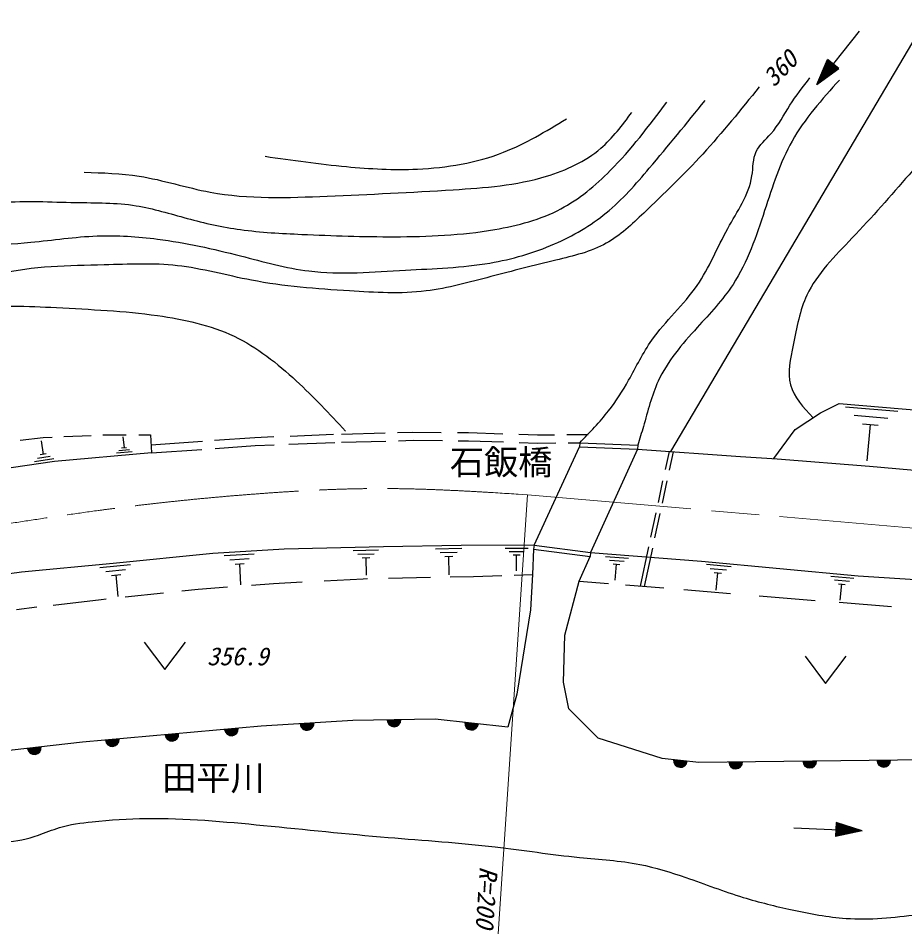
# Model space of a CAD drawing. Units: millimetres, scale not verified. Extents: x 40000 to 680000, y 20000 to 380000.
# Drawn here: x 96308 to 161105, y 252892 to 319861 of the extents above; entities that cross this region are included whole.
import ezdxf
from ezdxf.enums import TextEntityAlignment as Align

# ---------------------------------------------------------------- set-up
doc = ezdxf.new("R2010")
doc.units = ezdxf.units.MM
doc.header["$LTSCALE"] = 1000
doc.linetypes.add('CHAIN', pattern=[18.5, 12, -1.5, 3.5, -1.5])
for name, color, linetype, lineweight in [('M-BGD', 7, 'Continuous', 25), ('M-BMK', 2, 'CHAIN', 13), ('M-STR-HTXT', 7, 'Continuous', 13), ('M-STR-STR3', 7, 'Continuous', 25), ('M-TTL-TXT', 7, 'Continuous', 13)]:
    doc.layers.add(name, color=color, linetype=linetype, lineweight=lineweight)
doc.layers.add('M-STR-STR1', color=1, linetype='Continuous')
doc.styles.add('ＭＳ ゴシック', font='')
doc.styles.get('ＭＳ ゴシック').set_extended_font_data('MS Gothic')

msp = doc.modelspace()

# ---------------------------------------------------------------- linework, layer by layer
at = {"layer": 'M-BGD'}
for p, q in [((157788, 318918), (154672, 315007)), ((154672, 315007), (155471, 316840)), ((156213, 316145), (155437, 316763)), ((156254, 316176), (155458, 316810)), ((156281, 316195), (155471, 316840)), ((154672, 315007), (156281, 316195)), ((155630, 315714), (155148, 316098)), ((155671, 315745), (155169, 316146)), ((155713, 315776), (155189, 316193)), ((155755, 315807), (155210, 316241)), ((155796, 315837), (155231, 316288)), ((155838, 315868), (155251, 316336)), ((155880, 315899), (155272, 316383)), ((155921, 315930), (155293, 316431)), ((155963, 315960), (155313, 316478)), ((156005, 315991), (155334, 316525)), ((156046, 316022), (155355, 316573)), ((156088, 316053), (155375, 316620)), ((156129, 316084), (155396, 316668)), ((156171, 316114), (155417, 316715)), ((155047, 315284), (154858, 315434)), ((155089, 315315), (154879, 315481)), ((155130, 315345), (154900, 315529)), ((155172, 315376), (154920, 315576)), ((155214, 315407), (154941, 315624)), ((155255, 315438), (154962, 315671)), ((155297, 315468), (154982, 315719)), ((155338, 315499), (155003, 315766)), ((155380, 315530), (155024, 315814)), ((155422, 315561), (155044, 315861)), ((155463, 315591), (155065, 315909)), ((155505, 315622), (155086, 315956)), ((155547, 315653), (155106, 316003)), ((155588, 315684), (155127, 316051)), ((154714, 315038), (154693, 315054)), ((154756, 315068), (154714, 315102)), ((154797, 315099), (154734, 315149)), ((154839, 315130), (154755, 315197)), ((154880, 315161), (154776, 315244)), ((154922, 315191), (154796, 315292)), ((154964, 315222), (154817, 315339)), ((155005, 315253), (154838, 315387)), ((154963, 290998), (156304, 291690)), ((156304, 291690), (170881, 290436)), ((156785, 291447), (160595, 291117)), ((153103, 289787), (154963, 290998)), ((157405, 290817), (159885, 290607)), ((158025, 290187), (159165, 290087)), ((158365, 287477), (158595, 290137)), ((99642, 289262), (101638, 289345)), ((102490, 289381), (104184, 289381)), ((105125, 289381), (105978, 289381)), ((105978, 289381), (106052, 288059)), ((116191, 289302), (119360, 289425)), ((119926, 289446), (123129, 289534)), ((124031, 289558), (125160, 289589)), ((125160, 289589), (127219, 289568)), ((128414, 289556), (129220, 289548)), ((129220, 289548), (131726, 289468)), ((132905, 289430), (134272, 289386)), ((134272, 289386), (135509, 289397)), ((136395, 289405), (137956, 289419)), ((151541, 287648), (153103, 289787)), ((96447, 288987), (98120, 289198)), ((97985, 288947), (98135, 287957)), ((98120, 289198), (98777, 289225)), ((103955, 289247), (104035, 288437)), ((106019, 288658), (109769, 288928)), ((110639, 288990), (113596, 289202)), ((113596, 289202), (114982, 289256)), ((113629, 288603), (115017, 288657)), ((116083, 288698), (119435, 288827)), ((119946, 288847), (123182, 288935)), ((124101, 288960), (125166, 288989)), ((125166, 288989), (127308, 288967)), ((128468, 288956), (129207, 288948)), ((129207, 288948), (131778, 288866)), ((132920, 288829), (134265, 288786)), ((134265, 288786), (135599, 288798)), ((136503, 288806), (137354, 288813)), ((137354, 288813), (137341, 288514)), ((137354, 288813), (141589, 288637)), ((141589, 288637), (141576, 288338)), ((98345, 287987), (97915, 287917)), ((106052, 288059), (98965, 287435)), ((104635, 288137), (103475, 288037)), ((104425, 288297), (103665, 288227)), ((104205, 288447), (103855, 288417)), ((106052, 288059), (109734, 288323)), ((110693, 288392), (113629, 288603)), ((134013, 281310), (137341, 288514)), ((137341, 288514), (141576, 288338)), ((141576, 288338), (138149, 280773)), ((141576, 288338), (149112, 287813)), ((143615, 286842), (143902, 288176)), ((143912, 286796), (144204, 288155)), ((98965, 287435), (94228, 286737)), ((98905, 287627), (97485, 287417)), ((98625, 287807), (97705, 287667)), ((149112, 287813), (151794, 287631)), ((151794, 287631), (158539, 287084)), ((158539, 287084), (167106, 286355)), ((143096, 284430), (143437, 286016)), ((143392, 284382), (143746, 286026)), ((142552, 281903), (142933, 283675)), ((142850, 281860), (143232, 283639)), ((128670, 281301), (123015, 281182)), ((134013, 281310), (128670, 281301)), ((134013, 281310), (133974, 281013)), ((134013, 281310), (138149, 280773)), ((110519, 280711), (103238, 279983)), ((115731, 281018), (110519, 280711)), ((111355, 280557), (113555, 280687)), ((123015, 281182), (115731, 281018)), ((120795, 280927), (122635, 280967)), ((121125, 280667), (122325, 280687)), ((126805, 281057), (128725, 281097)), ((127145, 280777), (128395, 280807)), ((131895, 281107), (133575, 281107)), ((132195, 280857), (133285, 280857)), ((133974, 281013), (133893, 279171)), ((133974, 281013), (138110, 280475)), ((138149, 280773), (138110, 280475)), ((138149, 280773), (146244, 280144)), ((141782, 278326), (142402, 281205)), ((142084, 278301), (142686, 281099)), ((103238, 279983), (96531, 279331)), ((111765, 280247), (113195, 280337)), ((112165, 279937), (112825, 279977)), ((112585, 278417), (112495, 279957)), ((121455, 280397), (122005, 280407)), ((121755, 279117), (121735, 280407)), ((127485, 280497), (128065, 280507)), ((127805, 279157), (127775, 280507)), ((132485, 280597), (132985, 280597)), ((132735, 279427), (132735, 280597)), ((137313, 278692), (138110, 280475)), ((139235, 280487), (140915, 280357)), ((139515, 280217), (140605, 280137)), ((139785, 279947), (140285, 279907)), ((146244, 280144), (157703, 279071)), ((96531, 279331), (88653, 278247)), ((102275, 279687), (104515, 279907)), ((102705, 279397), (104155, 279537)), ((139945, 278747), (140035, 279927)), ((146605, 279917), (148415, 279747)), ((146895, 279617), (148075, 279507)), ((147185, 279307), (147725, 279257)), ((147335, 278017), (147455, 279287)), ((103125, 279097), (103795, 279167)), ((103615, 277567), (103465, 279137)), ((114962, 278516), (117055, 278626)), ((118677, 278711), (121514, 278861)), ((121514, 278861), (121829, 278867)), ((123381, 278901), (126447, 278966)), ((127885, 278997), (129583, 279033)), ((129583, 279033), (131649, 279099)), ((132548, 279128), (133893, 279171)), ((133893, 279171), (133755, 276585)), ((136269, 274740), (137313, 278692)), ((137313, 278692), (139458, 278516)), ((155715, 279057), (157395, 278897)), ((155985, 278777), (157075, 278677)), ((157703, 279071), (167874, 278428)), ((108272, 277976), (109445, 278102)), ((109445, 278102), (111609, 278264)), ((113352, 278395), (114962, 278516)), ((140687, 278416), (143500, 278185)), ((144958, 278066), (148367, 277787)), ((156255, 278497), (156755, 278447)), ((156395, 277287), (156505, 278477)), ((98865, 276934), (102376, 277343)), ((102376, 277343), (102725, 277381)), ((104119, 277530), (106928, 277832)), ((150466, 277615), (154560, 277279)), ((96169, 276619), (97669, 276794)), ((133755, 276585), (132755, 270413)), ((156321, 277135), (160149, 276821)), ((136156, 271296), (136269, 274740)), ((105518, 274214), (107018, 272214)), ((107018, 272214), (108518, 274214)), ((153827, 273194), (155327, 271194)), ((155327, 271194), (156827, 273194)), ((136551, 269348), (136156, 271296)), ((132755, 270413), (132100, 267999)), ((138696, 267203), (136551, 269348)), ((126790, 268585), (120755, 268481)), ((132100, 267999), (126790, 268585)), ((114066, 268068), (100997, 266895)), ((120755, 268481), (114066, 268068)), ((100997, 266895), (93963, 266102)), ((143382, 265707), (138696, 267203)), ((146046, 265419), (143382, 265707)), ((178517, 265811), (146046, 265419)), ((153002, 260645), (157997, 260428)), ((156090, 261029), (156045, 259995)), ((156121, 261019), (156077, 260002)), ((157997, 260428), (156090, 261029)), ((156170, 261004), (156127, 260013)), ((156220, 260988), (156178, 260024)), ((156269, 260972), (156228, 260036)), ((156319, 260957), (156279, 260047)), ((156368, 260941), (156329, 260058)), ((156417, 260926), (156380, 260069)), ((156467, 260910), (156431, 260080)), ((156516, 260895), (156481, 260092)), ((156565, 260879), (156532, 260103)), ((156615, 260864), (156582, 260114)), ((156664, 260848), (156633, 260125)), ((156713, 260832), (156683, 260136)), ((156763, 260817), (156734, 260148)), ((156812, 260801), (156784, 260159)), ((156862, 260786), (156835, 260170)), ((156911, 260770), (156885, 260181)), ((156960, 260755), (156936, 260193)), ((157010, 260739), (156986, 260204)), ((157059, 260724), (157037, 260215)), ((157108, 260708), (157087, 260226)), ((157158, 260692), (157138, 260237)), ((157207, 260677), (157189, 260249)), ((157257, 260661), (157239, 260260)), ((157306, 260646), (157290, 260271)), ((157355, 260630), (157340, 260282)), ((157405, 260615), (157391, 260293)), ((157454, 260599), (157441, 260305)), ((157503, 260584), (157492, 260316)), ((157553, 260568), (157542, 260327)), ((157602, 260552), (157593, 260338)), ((157652, 260537), (157643, 260349)), ((157701, 260521), (157694, 260361)), ((157997, 260428), (156045, 259995)), ((157750, 260506), (157744, 260372)), ((157800, 260490), (157795, 260383)), ((157849, 260475), (157846, 260394)), ((157898, 260459), (157896, 260406)), ((157948, 260444), (157947, 260417))]:
    msp.add_line(p, q, dxfattribs=at)
for centre, radius, start, end in [((111888, 267872), 500, 185.12627, 5.12627), ((111888, 267872), 500, 185.12627, 5.12627), ((111888, 267872), 450, 185.12627, 5.12627), ((111888, 267872), 400, 185.12627, 5.12627), ((111888, 267872), 350, 185.12627, 5.12627), ((111888, 267872), 300, 185.12627, 5.12627), ((111888, 267872), 250, 185.12627, 5.12627), ((111888, 267872), 200, 185.12627, 5.12627), ((111888, 267872), 150, 185.12627, 5.12627), ((111888, 267872), 100, 185.12627, 5.12627), ((111888, 267872), 50, 185.12627, 5.12627), ((117411, 268275), 500, 183.53956, 3.53956), ((117411, 268275), 500, 183.53956, 3.53956), ((117411, 268275), 450, 183.53956, 3.53956), ((117411, 268275), 400, 183.53956, 3.53956), ((117411, 268275), 350, 183.53956, 3.53956), ((117411, 268275), 300, 183.53956, 3.53956), ((117411, 268275), 250, 183.53956, 3.53956), ((117411, 268275), 200, 183.53956, 3.53956), ((117411, 268275), 150, 183.53956, 3.53956), ((117411, 268275), 100, 183.53956, 3.53956), ((117411, 268275), 50, 183.53956, 3.53956), ((123773, 268533), 500, 180.98212, 0.98212), ((123773, 268533), 500, 180.98212, 0.98212), ((123773, 268533), 450, 180.98212, 0.98212), ((123773, 268533), 400, 180.98212, 0.98212), ((123773, 268533), 350, 180.98212, 0.98212), ((123773, 268533), 300, 180.98212, 0.98212), ((123773, 268533), 250, 180.98212, 0.98212), ((123773, 268533), 200, 180.98212, 0.98212), ((123773, 268533), 150, 180.98212, 0.98212), ((123773, 268533), 100, 180.98212, 0.98212), ((123773, 268533), 50, 180.98212, 0.98212), ((129445, 268292), 500, 173.70065, 353.70065), ((129445, 268292), 500, 173.70065, 353.70065), ((129445, 268292), 450, 173.70065, 353.70065), ((129445, 268292), 400, 173.70065, 353.70065), ((129445, 268292), 350, 173.70065, 353.70065), ((129445, 268292), 300, 173.70065, 353.70065), ((129445, 268292), 250, 173.70065, 353.70065), ((129445, 268292), 200, 173.70065, 353.70065), ((129445, 268292), 150, 173.70065, 353.70065), ((129445, 268292), 100, 173.70065, 353.70065), ((129445, 268292), 50, 173.70065, 353.70065), ((107531, 267482), 500, 185.12627, 5.12627), ((107531, 267482), 500, 185.12627, 5.12627), ((107531, 267482), 450, 185.12627, 5.12627), ((107531, 267482), 400, 185.12627, 5.12627), ((107531, 267482), 350, 185.12627, 5.12627), ((107531, 267482), 300, 185.12627, 5.12627), ((107531, 267482), 250, 185.12627, 5.12627), ((107531, 267482), 200, 185.12627, 5.12627), ((107531, 267482), 150, 185.12627, 5.12627), ((107531, 267482), 100, 185.12627, 5.12627), ((107531, 267482), 50, 185.12627, 5.12627), ((97480, 266499), 500, 186.43265, 6.43265), ((97480, 266499), 500, 186.43265, 6.43265), ((97480, 266499), 450, 186.43265, 6.43265), ((97480, 266499), 400, 186.43265, 6.43265), ((97480, 266499), 350, 186.43265, 6.43265), ((103175, 267091), 500, 185.12627, 5.12627), ((103175, 267091), 500, 185.12627, 5.12627), ((103175, 267091), 450, 185.12627, 5.12627), ((103175, 267091), 400, 185.12627, 5.12627), ((103175, 267091), 350, 185.12627, 5.12627), ((103175, 267091), 300, 185.12627, 5.12627), ((103175, 267091), 250, 185.12627, 5.12627), ((103175, 267091), 200, 185.12627, 5.12627), ((103175, 267091), 150, 185.12627, 5.12627), ((103175, 267091), 100, 185.12627, 5.12627), ((103175, 267091), 50, 185.12627, 5.12627), ((97480, 266499), 300, 186.43265, 6.43265), ((97480, 266499), 250, 186.43265, 6.43265), ((97480, 266499), 200, 186.43265, 6.43265), ((97480, 266499), 150, 186.43265, 6.43265), ((97480, 266499), 100, 186.43265, 6.43265), ((97480, 266499), 50, 186.43265, 6.43265), ((144714, 265563), 500, 173.82892, 353.82892), ((144714, 265563), 500, 173.82892, 353.82892), ((144714, 265563), 450, 173.82892, 353.82892), ((144714, 265563), 400, 173.82892, 353.82892), ((144714, 265563), 350, 173.82892, 353.82892), ((144714, 265563), 300, 173.82892, 353.82892), ((144714, 265563), 250, 173.82892, 353.82892), ((144714, 265563), 200, 173.82892, 353.82892), ((144714, 265563), 150, 173.82892, 353.82892), ((144714, 265563), 100, 173.82892, 353.82892), ((144714, 265563), 50, 173.82892, 353.82892), ((148752, 265452), 500, 180.69096, 0.69096), ((148752, 265452), 500, 180.69096, 0.69096), ((148752, 265452), 450, 180.69096, 0.69096), ((148752, 265452), 400, 180.69096, 0.69096), ((148752, 265452), 350, 180.69096, 0.69096), ((148752, 265452), 300, 180.69096, 0.69096), ((148752, 265452), 250, 180.69096, 0.69096), ((148752, 265452), 200, 180.69096, 0.69096), ((148752, 265452), 150, 180.69096, 0.69096), ((148752, 265452), 100, 180.69096, 0.69096), ((148752, 265452), 50, 180.69096, 0.69096), ((154163, 265517), 500, 180.69096, 0.69096), ((154163, 265517), 500, 180.69096, 0.69096), ((154163, 265517), 450, 180.69096, 0.69096), ((154163, 265517), 400, 180.69096, 0.69096), ((154163, 265517), 350, 180.69096, 0.69096), ((154163, 265517), 300, 180.69096, 0.69096), ((154163, 265517), 250, 180.69096, 0.69096), ((154163, 265517), 200, 180.69096, 0.69096), ((154163, 265517), 150, 180.69096, 0.69096), ((154163, 265517), 100, 180.69096, 0.69096), ((154163, 265517), 50, 180.69096, 0.69096), ((159575, 265582), 500, 180.69096, 0.69096), ((159575, 265582), 500, 180.69096, 0.69096), ((159575, 265582), 450, 180.69096, 0.69096), ((159575, 265582), 400, 180.69096, 0.69096), ((159575, 265582), 350, 180.69096, 0.69096), ((159575, 265582), 300, 180.69096, 0.69096), ((159575, 265582), 250, 180.69096, 0.69096), ((159575, 265582), 200, 180.69096, 0.69096), ((159575, 265582), 150, 180.69096, 0.69096), ((159575, 265582), 100, 180.69096, 0.69096), ((159575, 265582), 50, 180.69096, 0.69096)]:
    msp.add_arc(centre, radius, start, end, dxfattribs=at)
for points, knots in [([(137354, 288813), (138086, 289567), (138819, 290322), (139461, 291148), (140006, 291850), (140485, 292605), (140925, 293383), (141482, 294368), (141975, 295390), (142620, 296312), (143612, 297727), (144961, 298904), (145934, 300319), (146819, 301605), (147393, 303087), (148169, 304481), (148867, 305732), (149727, 306913), (149942, 308334), (150033, 308937), (150007, 309583), (150250, 310107), (150479, 310600), (150947, 310984), (151329, 311417), (151892, 312054), (152270, 312797), (152716, 313497), (153159, 314193), (153670, 314847), (154180, 315501)], [0, 0, 0, 0, 1, 1, 1, 2, 2, 2, 3, 3, 3, 4, 4, 4, 5, 5, 5, 6, 6, 6, 7, 7, 7, 8, 8, 8, 9, 9, 9, 10, 10, 10, 10]), ([(150473, 314850), (149129, 313177), (147785, 311504), (146344, 309933), (144973, 308440), (143515, 307039), (142027, 305617), (141169, 304796), (140300, 303969), (139287, 303402), (138171, 302778), (136879, 302471), (135609, 302164), (134000, 301774), (132426, 301383), (130842, 300963), (129281, 300548), (127710, 300106), (126113, 299912), (124269, 299687), (122390, 299792), (120520, 299912), (118109, 300066), (115714, 300245), (113351, 300700), (111542, 301048), (109751, 301558), (107933, 301763), (106169, 301961), (104379, 301871), (102581, 301821), (99989, 301749), (97379, 301758), (94902, 301123), (93512, 300766), (92164, 300207), (90771, 299843), (89926, 299622), (89064, 299472), (88212, 299261), (87555, 299098), (86904, 298899), (86292, 298621), (85154, 298105), (84150, 297318), (83092, 296643), (81826, 295835), (80482, 295188), (79136, 294491), (78171, 293990), (77205, 293464), (76170, 293211), (75176, 292968), (74118, 292977), (73086, 292862), (72094, 292752), (71125, 292527), (70156, 292302)], [0, 0, 0, 0, 1, 1, 1, 2, 2, 2, 3, 3, 3, 4, 4, 4, 5, 5, 5, 6, 6, 6, 7, 7, 7, 8, 8, 8, 9, 9, 9, 10, 10, 10, 11, 11, 11, 12, 12, 12, 13, 13, 13, 14, 14, 14, 15, 15, 15, 16, 16, 16, 17, 17, 17, 18, 18, 18, 19, 19, 19, 19]), ([(156338, 315347), (155062, 313924), (153786, 312502), (152870, 310877), (151986, 309307), (151437, 307549), (150867, 305791), (150254, 303903), (149615, 302014), (148555, 300396), (147813, 299264), (146866, 298265), (145934, 297236), (144833, 296020), (143754, 294763), (143083, 293306), (142601, 292260), (142330, 291111), (142004, 289992), (141871, 289537), (141730, 289087), (141589, 288637)], [0, 0, 0, 0, 1, 1, 1, 2, 2, 2, 3, 3, 3, 4, 4, 4, 5, 5, 5, 6, 6, 6, 7, 7, 7, 7]), ([(66648, 305748), (67775, 306241), (68903, 306735), (70075, 307143), (71266, 307558), (72502, 307886), (73745, 307959), (75451, 308060), (77169, 307683), (78872, 307376), (80510, 307082), (82134, 306853), (83766, 306561), (85681, 306218), (87608, 305789), (89534, 305803), (91378, 305817), (93221, 306237), (95069, 306386), (96869, 306531), (98673, 306419), (100488, 306386), (101972, 306359), (103464, 306385), (104916, 306153), (106174, 305952), (107403, 305557), (108644, 305221), (109932, 304872), (111233, 304588), (112548, 304405), (114032, 304199), (115534, 304122), (117034, 304056), (119289, 303955), (121540, 303877), (123792, 303881), (126244, 303885), (128697, 303987), (131134, 304405), (132811, 304693), (134482, 305131), (135969, 305920), (137310, 306631), (138503, 307628), (139582, 308716), (141115, 310264), (142417, 311995), (143718, 313727)], [0, 0, 0, 0, 1, 1, 1, 2, 2, 2, 3, 3, 3, 4, 4, 4, 5, 5, 5, 6, 6, 6, 7, 7, 7, 8, 8, 8, 9, 9, 9, 10, 10, 10, 11, 11, 11, 12, 12, 12, 13, 13, 13, 14, 14, 14, 15, 15, 15, 16, 16, 16, 16]), ([(68028, 300457), (69451, 301002), (70873, 301548), (72347, 301900), (73585, 302195), (74859, 302353), (76134, 302424), (78407, 302552), (80683, 302405), (82951, 302482), (85148, 302557), (87338, 302843), (89534, 303007), (92097, 303198), (94668, 303223), (97225, 303473), (98837, 303631), (100444, 303878), (102061, 303939), (103537, 303995), (105022, 303897), (106489, 303706), (108534, 303440), (110544, 302995), (112548, 302482), (114212, 302057), (115871, 301584), (117558, 301375), (119877, 301089), (122247, 301300), (124608, 301434), (126684, 301551), (128751, 301608), (130784, 301958), (132398, 302236), (133990, 302698), (135503, 303356), (136861, 303947), (138154, 304697), (139290, 305629), (140456, 306585), (141457, 307734), (142436, 308891), (143823, 310530), (145169, 312187), (146515, 313844)], [0, 0, 0, 0, 1, 1, 1, 2, 2, 2, 3, 3, 3, 4, 4, 4, 5, 5, 5, 6, 6, 6, 7, 7, 7, 8, 8, 8, 9, 9, 9, 10, 10, 10, 11, 11, 11, 12, 12, 12, 13, 13, 13, 14, 14, 14, 15, 15, 15, 15]), ([(101129, 308600), (102477, 308559), (103825, 308517), (105149, 308309), (106894, 308033), (108596, 307467), (110334, 307143), (113136, 306622), (116031, 306731), (118898, 306852), (121983, 306982), (125036, 307125), (128104, 307318), (130397, 307463), (132698, 307636), (134921, 308309), (136358, 308744), (137762, 309389), (138882, 310348), (139755, 311095), (140455, 312032), (141155, 312970)], [0, 0, 0, 0, 1, 1, 1, 2, 2, 2, 3, 3, 3, 4, 4, 4, 5, 5, 5, 6, 6, 6, 7, 7, 7, 7]), ([(165335, 313124), (162755, 309981), (160174, 306838), (157264, 303789), (156007, 302472), (154688, 301172), (153958, 299607), (153438, 298494), (153215, 297245), (152950, 295950), (152747, 294953), (152518, 293929), (152758, 293039), (152997, 292149), (153702, 291393), (154408, 290637)], [0, 0, 0, 0, 1, 1, 1, 2, 2, 2, 3, 3, 3, 4, 4, 4, 5, 5, 5, 5]), ([(114354, 309765), (116332, 309480), (118310, 309196), (120297, 309008), (122017, 308845), (123745, 308755), (125482, 308833), (127629, 308929), (129791, 309282), (131774, 310056), (133387, 310686), (134882, 311595), (136377, 312504)], [0, 0, 0, 0, 1, 1, 1, 2, 2, 2, 3, 3, 3, 4, 4, 4, 4]), ([(78331, 286787), (79554, 287798), (80776, 288809), (81786, 290014), (82646, 291042), (83351, 292212), (84233, 293219), (85356, 294502), (86766, 295520), (88253, 296423), (89709, 297307), (91239, 298081), (92855, 298462), (94858, 298935), (96992, 298806), (99089, 298695), (101584, 298564), (104026, 298458), (106489, 298113), (108411, 297843), (110346, 297428), (112082, 296598), (113758, 295797), (115249, 294610), (116626, 293335), (117894, 292162), (119066, 290913), (120238, 289665)], [0, 0, 0, 0, 1, 1, 1, 2, 2, 2, 3, 3, 3, 4, 4, 4, 5, 5, 5, 6, 6, 6, 7, 7, 7, 8, 8, 8, 9, 9, 9, 9]), ([(76934, 266319), (77947, 265908), (78961, 265496), (79955, 265041), (81102, 264516), (82224, 263933), (83385, 263446), (84522, 262968), (85696, 262582), (86842, 262116), (87765, 261741), (88670, 261316), (89607, 260999), (90569, 260675), (91564, 260466), (92559, 260202), (93485, 259955), (94410, 259660), (95351, 259643), (96164, 259629), (96989, 259822), (97771, 260095), (98291, 260277), (98793, 260495), (99313, 260654), (100084, 260889), (100896, 260994), (101706, 261079), (103029, 261218), (104348, 261300), (105668, 261318), (108520, 261358), (111380, 261095), (114230, 260813), (117274, 260512), (120307, 260190), (123350, 259936), (125957, 259718), (128571, 259549), (131168, 259244), (133225, 259003), (135271, 258677), (137337, 258473), (138809, 258328), (140291, 258244), (141737, 257960), (142879, 257736), (143997, 257386), (145102, 257004), (146505, 256520), (147886, 255985), (149299, 255550), (150472, 255190), (151668, 254899), (152872, 254636), (154177, 254352), (155493, 254101), (156819, 254013), (158559, 253897), (160317, 254060), (162055, 254304), (164243, 254611), (166399, 255047), (168578, 255343), (170399, 255589), (172236, 255737), (174062, 255966), (175902, 256196), (177731, 256509), (179547, 256880), (181009, 257179), (182463, 257515), (183910, 257877), (185617, 258304), (187315, 258765), (189020, 259207), (190286, 259534), (191557, 259851), (192843, 260079), (194255, 260329), (195686, 260472), (197122, 260578), (198806, 260702), (200497, 260776), (202150, 261076), (203956, 261404), (205717, 262001), (207427, 262697), (209423, 263509), (211349, 264457), (213202, 265564), (214079, 266087), (214939, 266647), (215861, 267059), (217221, 267668), (218715, 267958), (220182, 268306), (221685, 268662), (223159, 269078), (224670, 269345), (226173, 269610), (227713, 269727), (229240, 269719), (231156, 269708), (233053, 269498), (234974, 269220), (235858, 269092), (236748, 268950), (237550, 268597), (238423, 268212), (239191, 267577), (240043, 267143), (241420, 266440), (243016, 266260), (244572, 266021), (246194, 265771), (247772, 265458), (249350, 265107), (251043, 264730), (252736, 264309), (254419, 263860), (256788, 263228), (259137, 262539), (261441, 261700), (263101, 261095), (264738, 260412), (266427, 259913), (268189, 259392), (270008, 259071), (271828, 258750)], [0, 0, 0, 0, 1, 1, 1, 2, 2, 2, 3, 3, 3, 4, 4, 4, 5, 5, 5, 6, 6, 6, 7, 7, 7, 8, 8, 8, 9, 9, 9, 10, 10, 10, 11, 11, 11, 12, 12, 12, 13, 13, 13, 14, 14, 14, 15, 15, 15, 16, 16, 16, 17, 17, 17, 18, 18, 18, 19, 19, 19, 20, 20, 20, 21, 21, 21, 22, 22, 22, 23, 23, 23, 24, 24, 24, 25, 25, 25, 26, 26, 26, 27, 27, 27, 28, 28, 28, 29, 29, 29, 30, 30, 30, 31, 31, 31, 32, 32, 32, 33, 33, 33, 34, 34, 34, 35, 35, 35, 36, 36, 36, 37, 37, 37, 38, 38, 38, 39, 39, 39, 40, 40, 40, 41, 41, 41, 42, 42, 42, 43, 43, 43, 43])]:
    msp.add_open_spline(points, degree=3, knots=knots, dxfattribs=at)
at = {"layer": 'M-BMK'}
msp.add_line((133527, 285001), (171987, 281668), dxfattribs=at)
msp.add_open_spline([(86556, 281430), (89682, 281943), (92808, 282456), (95938, 282942), (98756, 283379), (101577, 283794), (104406, 284143), (107468, 284522), (110539, 284824), (113617, 285059), (116683, 285293), (119757, 285460), (122828, 285459), (126396, 285458), (129962, 285230), (133527, 285001)], degree=3, knots=[0, 0, 0, 0, 1, 1, 1, 2, 2, 2, 3, 3, 3, 4, 4, 4, 5, 5, 5, 5], dxfattribs=at)
at = {"layer": 'M-STR-STR3'}
msp.add_line((144013, 288168), (164231, 322427), dxfattribs=at)
at = {"layer": 'M-TTL-TXT'}
msp.add_line((133527, 285001), (131391, 252892), dxfattribs=at)

# ---------------------------------------------------------------- texts
at = {"layer": 'M-BGD', "style": 'ＭＳ ゴシック', "oblique": 15}
msp.add_text('360', height=1320, rotation=46.068, dxfattribs=at).set_placement((151064, 315221), align=Align.MIDDLE_LEFT)
msp.add_text('356.9', height=1320, dxfattribs=at).set_placement((110103, 273183), align=Align.MIDDLE_LEFT)
at = {"layer": 'M-STR-HTXT', "style": 'ＭＳ ゴシック'}
msp.add_text('田平川', height=1833, dxfattribs=at).set_placement((106823, 264296), align=Align.MIDDLE_LEFT)
at = {"layer": 'M-STR-STR1', "style": 'ＭＳ ゴシック'}
msp.add_text('石飯橋', height=1833, dxfattribs=at).set_placement((127856, 285919), align=Align.BOTTOM_LEFT)
at = {"layer": 'M-TTL-TXT', "style": 'ＭＳ ゴシック', "oblique": 15}
msp.add_text('R=200', height=1320, rotation=266.163, dxfattribs=at).set_placement((129656, 257851), align=Align.BOTTOM_LEFT)

doc.saveas('drawing.dxf')
